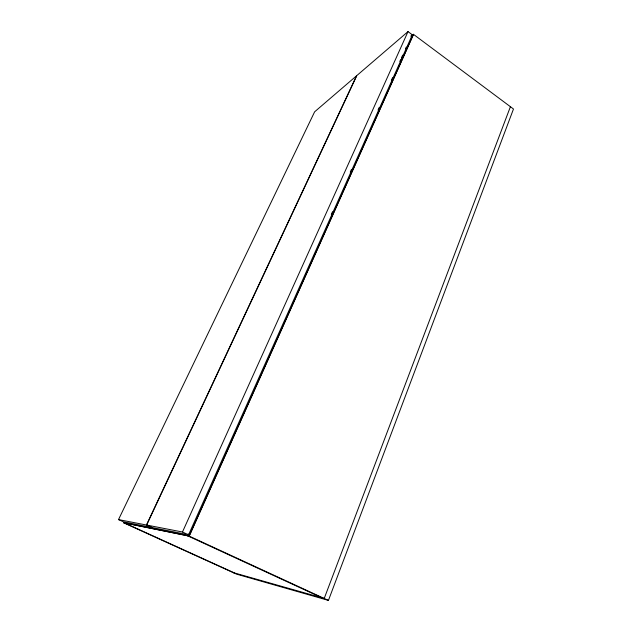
<?xml version="1.0" encoding="UTF-8"?>
<svg xmlns="http://www.w3.org/2000/svg" width="632" height="632" viewBox="0 0 632 632"><rect width="100%" height="100%" fill="white"/><g stroke="black" fill="none" stroke-linecap="round" stroke-linejoin="round"><path stroke-width="0.95" d="M328.442 600.4L189.087 536.047L123.422 522.696L236.558 574.148L328.442 600.4L513.484 108.996L413.415 34.302L411.219 36.332M510.411 106.705L324.216 598.449L233.09 572.568M188.186 533.969L187.412 535.707L321.925 597.801M331.302 214.43L332.511 211.728M350.247 172.133L351.455 169.431M378.055 110.039L379.271 107.337M391.358 80.343L392.567 77.641M399.827 61.446L400.633 59.645M401.438 57.844L402.647 55.142M405.468 48.846L406.273 47.044M188.557 534.822L412.341 34.823L408.019 31.6L356.835 75.564L146.656 525.058L152.083 527.546L188.557 534.822L182.466 532.01L146.656 525.058M189.087 536.047L413.415 34.302M182.466 532.01L408.019 31.6M146.442 525.01L356.527 75.824L314.625 111.817L118.516 519.591L123.406 521.819L151.862 527.499L146.442 525.01L118.516 519.591M410.847 36.087L412.341 34.823M411.795 35.842L413.526 34.381L189.245 536.118L123.548 522.751M124.449 522.901L234.535 572.979"/></g></svg>
